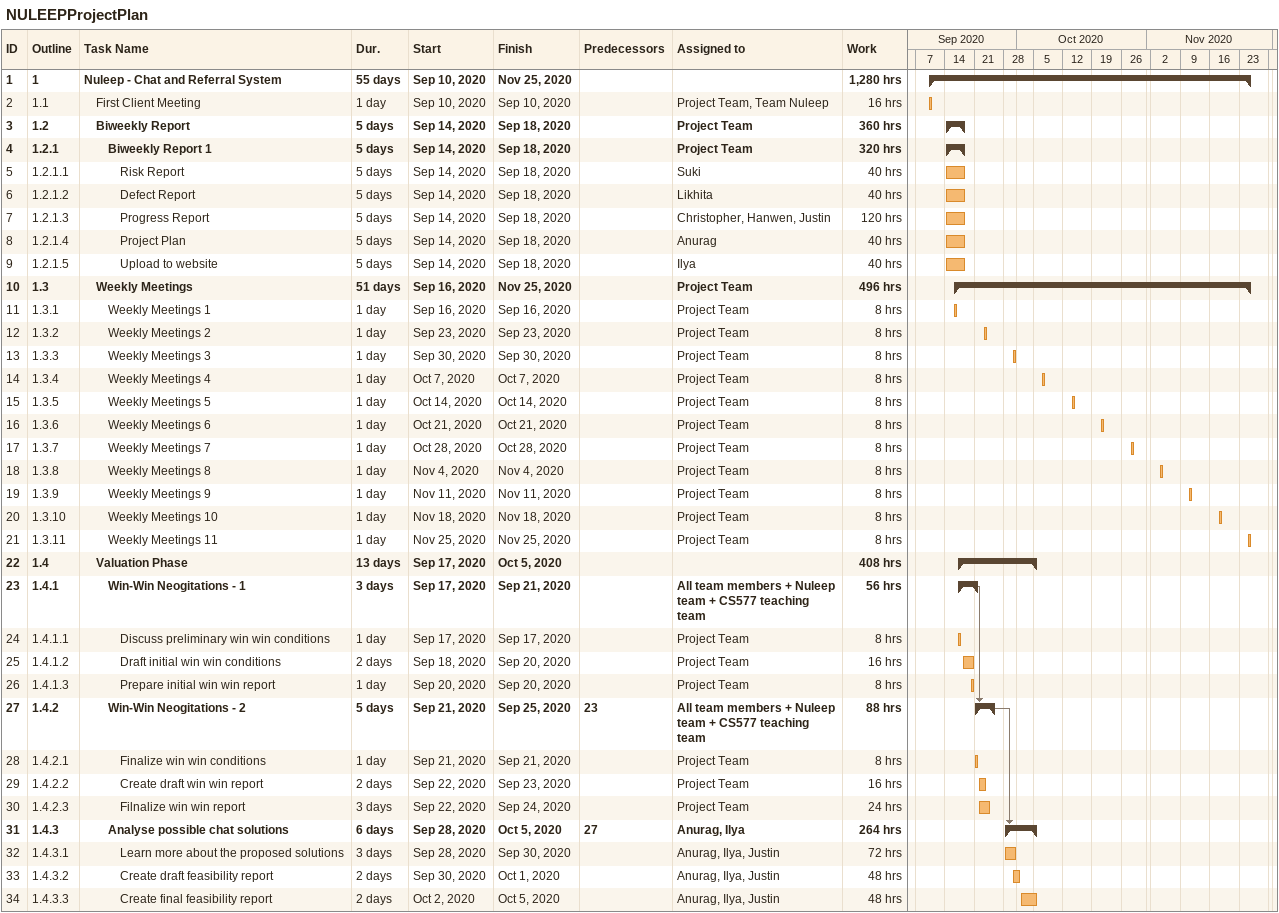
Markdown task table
NULEEPProjectPlan

| ID | WBS | Task | Duration | Start | Finish | Predecessors | Resources | Work (h) |
|---|---|---|---|---|---|---|---|---|
| 1 | 1 | **Nuleep - Chat and Referral System** | 55d | 2020-09-10 | 2020-11-25 |  |  | 1280 |
| 2 | 1.1 | First Client Meeting | 1d | 2020-09-10 | 2020-09-10 |  | Project Team, Team Nuleep | 16 |
| 3 | 1.2 | **Biweekly Report** | 5d | 2020-09-14 | 2020-09-18 |  | Project Team | 360 |
| 4 | 1.2.1 | **Biweekly Report 1** | 5d | 2020-09-14 | 2020-09-18 |  | Project Team | 320 |
| 5 | 1.2.1.1 | Risk Report | 5d | 2020-09-14 | 2020-09-18 |  | Suki | 40 |
| 6 | 1.2.1.2 | Defect Report | 5d | 2020-09-14 | 2020-09-18 |  | Likhita | 40 |
| 7 | 1.2.1.3 | Progress Report | 5d | 2020-09-14 | 2020-09-18 |  | Christopher, Hanwen, Justin | 120 |
| 8 | 1.2.1.4 | Project Plan | 5d | 2020-09-14 | 2020-09-18 |  | Anurag | 40 |
| 9 | 1.2.1.5 | Upload to website | 5d | 2020-09-14 | 2020-09-18 |  | Ilya | 40 |
| 10 | 1.3 | **Weekly Meetings** | 51d | 2020-09-16 | 2020-11-25 |  | Project Team | 496 |
| 11 | 1.3.1 | Weekly Meetings 1 | 1d | 2020-09-16 | 2020-09-16 |  | Project Team | 8 |
| 12 | 1.3.2 | Weekly Meetings 2 | 1d | 2020-09-23 | 2020-09-23 |  | Project Team | 8 |
| 13 | 1.3.3 | Weekly Meetings 3 | 1d | 2020-09-30 | 2020-09-30 |  | Project Team | 8 |
| 14 | 1.3.4 | Weekly Meetings 4 | 1d | 2020-10-07 | 2020-10-07 |  | Project Team | 8 |
| 15 | 1.3.5 | Weekly Meetings 5 | 1d | 2020-10-14 | 2020-10-14 |  | Project Team | 8 |
| 16 | 1.3.6 | Weekly Meetings 6 | 1d | 2020-10-21 | 2020-10-21 |  | Project Team | 8 |
| 17 | 1.3.7 | Weekly Meetings 7 | 1d | 2020-10-28 | 2020-10-28 |  | Project Team | 8 |
| 18 | 1.3.8 | Weekly Meetings 8 | 1d | 2020-11-04 | 2020-11-04 |  | Project Team | 8 |
| 19 | 1.3.9 | Weekly Meetings 9 | 1d | 2020-11-11 | 2020-11-11 |  | Project Team | 8 |
| 20 | 1.3.10 | Weekly Meetings 10 | 1d | 2020-11-18 | 2020-11-18 |  | Project Team | 8 |
| 21 | 1.3.11 | Weekly Meetings 11 | 1d | 2020-11-25 | 2020-11-25 |  | Project Team | 8 |
| 22 | 1.4 | **Valuation Phase** | 13d | 2020-09-17 | 2020-10-05 |  |  | 408 |
| 23 | 1.4.1 | **Win-Win Neogitations - 1** | 3d | 2020-09-17 | 2020-09-21 |  | All team members + Nuleep team + CS577 teaching team | 56 |
| 24 | 1.4.1.1 | Discuss preliminary win win conditions | 1d | 2020-09-17 | 2020-09-17 |  | Project Team | 8 |
| 25 | 1.4.1.2 | Draft initial win win conditions | 2d | 2020-09-18 | 2020-09-20 |  | Project Team | 16 |
| 26 | 1.4.1.3 | Prepare initial win win report | 1d | 2020-09-20 | 2020-09-20 |  | Project Team | 8 |
| 27 | 1.4.2 | **Win-Win Neogitations - 2** | 5d | 2020-09-21 | 2020-09-25 | 23 | All team members + Nuleep team + CS577 teaching team | 88 |
| 28 | 1.4.2.1 | Finalize win win conditions | 1d | 2020-09-21 | 2020-09-21 |  | Project Team | 8 |
| 29 | 1.4.2.2 | Create draft win win report | 2d | 2020-09-22 | 2020-09-23 |  | Project Team | 16 |
| 30 | 1.4.2.3 | Filnalize win win report | 3d | 2020-09-22 | 2020-09-24 |  | Project Team | 24 |
| 31 | 1.4.3 | **Analyse possible chat solutions** | 6d | 2020-09-28 | 2020-10-05 | 27 | Anurag, Ilya | 264 |
| 32 | 1.4.3.1 | Learn more about the proposed solutions | 3d | 2020-09-28 | 2020-09-30 |  | Anurag, Ilya, Justin | 72 |
| 33 | 1.4.3.2 | Create draft feasibility report | 2d | 2020-09-30 | 2020-10-01 |  | Anurag, Ilya, Justin | 48 |
| 34 | 1.4.3.3 | Create final feasibility report | 2d | 2020-10-02 | 2020-10-05 |  | Anurag, Ilya, Justin | 48 |
